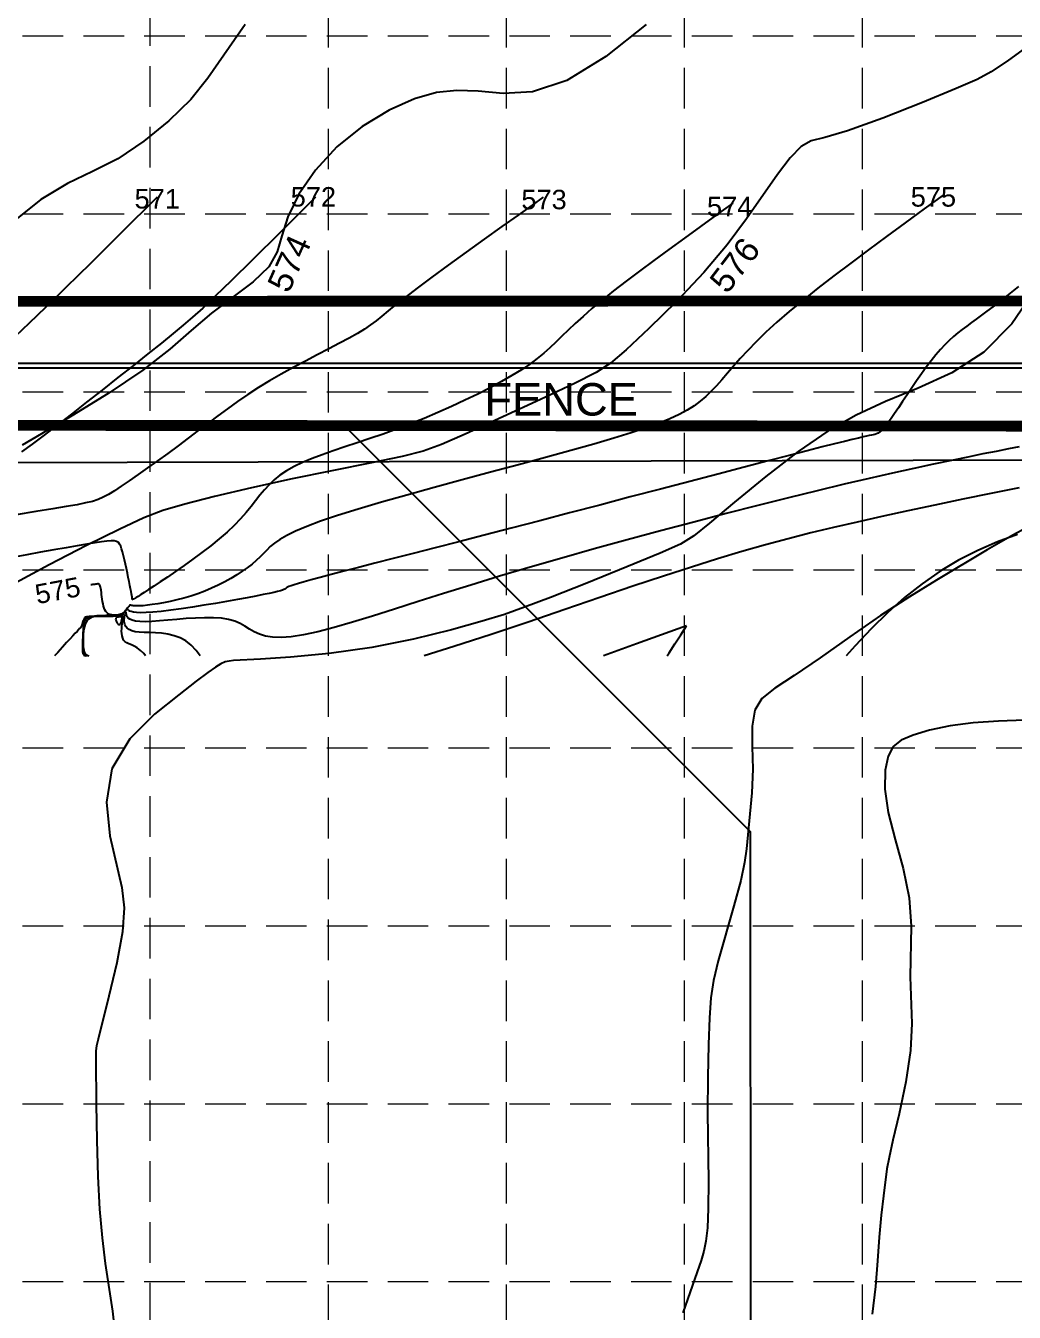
# Model space of a CAD drawing. Header units: inches. Extents: x 638 to 17512, y -393 to 10164.
# Drawn here: x 3889 to 5351, y 6157 to 8060 of the extents above; entities that cross this region are included whole.
import ezdxf
from ezdxf.enums import TextEntityAlignment as Align

# ---------------------------------------------------------------- set-up
doc = ezdxf.new("R2010")
doc.units = ezdxf.units.IN
doc.header["$LTSCALE"] = 600
doc.header["$MEASUREMENT"] = 0
for name, pattern in [('ADJOINERS', [2.85, 2.5, -0.05, 0.1, -0.05, 0.1, -0.05]), ('DASHED', [0.75, 0.5, -0.25]), ('ESMT', [0.13, 0.1, -0.03]), ('HIDDEN', [0.375, 0.25, -0.125])]:
    doc.linetypes.add(name, pattern=pattern)
for name, color, linetype in [('Contour Lines Existing', 8, 'Continuous'), ('EC', 8, 'Continuous'), ('GRID', 254, 'HIDDEN'), ('LIMITS', 1, 'DASHED'), ('NEW - SEWER SERVICE', 5, 'Continuous'), ('NEW - TEXT 3', 1, 'Continuous'), ('s EASEMENTS', 8, 'ESMT'), ('s MAINT_TOPO', 7, 'Continuous'), ('s SURVEY - ADJOINERS', 7, 'ADJOINERS')]:
    doc.layers.add(name, color=color, linetype=linetype)
doc.styles.get("Standard").update_dxf_attribs({"font": 'ARIAL.TTF'})

msp = doc.modelspace()

# ---------------------------------------------------------------- linework, layer by layer
at = {"layer": 'Contour Lines Existing'}
for p, q in [((4083.3, 7806), (4029.2, 7752.4)), ((4317.9, 7806), (4265.3, 7753.8)), ((4654.7, 7806), (4638.4, 7794.4)), ((5246.5, 7809.1), (5218.2, 7788.6)), ((4638.4, 7794.4), (4617.5, 7779.7)), ((4935.3, 7797.4), (4911.1, 7780)), ((5218.2, 7788.6), (5190.2, 7768.1)), ((4617.5, 7779.7), (4593.4, 7762.6)), ((4911.1, 7780), (4887.1, 7762.7)), ((5190.2, 7768.1), (5162.6, 7747.9)), ((4029.2, 7752.4), (3984.7, 7708.2)), ((4265.3, 7753.8), (4224.4, 7713.3)), ((4593.4, 7762.6), (4567.3, 7744)), ((4887.1, 7762.7), (4863.5, 7745.6)), ((5162.6, 7747.9), (5135.6, 7728.1)), ((4567.3, 7744), (4540.5, 7724.8)), ((4840.5, 7728.9), (4818.4, 7712.6)), ((4863.5, 7745.6), (4840.5, 7728.9)), ((5135.6, 7728.1), (5109.6, 7708.6)), ((3984.7, 7708.2), (3948.2, 7672.3)), ((4224.4, 7713.3), (4193.1, 7682.5)), ((4540.5, 7724.8), (4514.2, 7705.7)), ((4818.4, 7712.6), (4797.2, 7696.8)), ((5109.6, 7708.6), (5084.6, 7689.6)), ((4514.2, 7705.7), (4489.7, 7687.8)), ((4797.2, 7696.8), (4777.2, 7681.7)), ((5084.6, 7689.6), (5061, 7671.3)), ((3948.2, 7672.3), (3918.5, 7643.1)), ((4193.1, 7682.5), (4169.3, 7659.5)), ((4468.2, 7671.7), (4450.7, 7658.2)), ((4489.7, 7687.8), (4468.2, 7671.7)), ((4777.2, 7681.7), (4758.7, 7667.3)), ((5061, 7671.3), (5038.9, 7653.7)), ((5357.9, 7673.9), (5347.7, 7666)), ((4169.3, 7659.5), (4150.9, 7642.1)), ((4450.7, 7658.2), (4436.7, 7647.1)), ((4741.8, 7653.8), (4726.7, 7641.2)), ((4758.7, 7667.3), (4741.8, 7653.8)), ((5038.9, 7653.7), (5018.6, 7636.9)), ((5328.6, 7651), (5319.6, 7644)), ((5338, 7658.3), (5328.6, 7651)), ((5347.7, 7666), (5338, 7658.3)), ((3918.5, 7643.1), (3894, 7619.5)), ((4150.9, 7642.1), (4135.8, 7628.5)), ((4425.4, 7637.8), (4415.9, 7630)), ((4436.7, 7647.1), (4425.4, 7637.8)), ((4726.7, 7641.2), (4713.5, 7629.7)), ((5018.6, 7636.9), (5000.2, 7621)), ((5311, 7637.5), (5302.9, 7631.4)), ((5319.6, 7644), (5311, 7637.5)), ((3894, 7619.5), (3873.4, 7599.9)), ((4121.9, 7616.6), (4107.1, 7604.3)), ((4135.8, 7628.5), (4121.9, 7616.6)), ((4399.1, 7617), (4390.2, 7610.9)), ((4407.4, 7623.2), (4399.1, 7617)), ((4415.9, 7630), (4407.4, 7623.2)), ((4701.9, 7619.2), (4691.6, 7609.4)), ((4713.5, 7629.7), (4701.9, 7619.2)), ((5000.2, 7621), (4984, 7606.2)), ((5281.1, 7615.4), (5274.5, 7610.3)), ((5288, 7620.5), (5281.1, 7615.4)), ((5295.3, 7625.8), (5288, 7620.5)), ((5302.9, 7631.4), (5295.3, 7625.8)), ((4107.1, 7604.3), (4089.7, 7590.2)), ((4367.4, 7597.6), (4353, 7589.9)), ((4379.8, 7604.6), (4367.4, 7597.6)), ((4390.2, 7610.9), (4379.8, 7604.6)), ((4682.2, 7600.3), (4673.2, 7591.7)), ((4691.6, 7609.4), (4682.2, 7600.3)), ((4984, 7606.2), (4969.8, 7592.3)), ((5255.2, 7594.1), (5248.8, 7587.7)), ((5261.6, 7599.8), (5255.2, 7594.1)), ((5268, 7605.2), (5261.6, 7599.8)), ((5274.5, 7610.3), (5268, 7605.2)), ((4089.7, 7590.2), (4069.9, 7574.3)), ((4337.2, 7581.6), (4320.3, 7572.9)), ((4353, 7589.9), (4337.2, 7581.6)), ((4655.3, 7575.3), (4645.5, 7567.3)), ((4664.4, 7583.4), (4655.3, 7575.3)), ((4673.2, 7591.7), (4664.4, 7583.4)), ((4957.2, 7579.4), (4946.1, 7567.3)), ((4969.8, 7592.3), (4957.2, 7579.4)), ((5242.2, 7580.8), (5235.5, 7572.9)), ((5248.8, 7587.7), (5242.2, 7580.8)), ((4048.3, 7557.1), (4025.5, 7539.1)), ((4069.9, 7574.3), (4048.3, 7557.1)), ((4302.7, 7563.7), (4284.9, 7554.2)), ((4320.3, 7572.9), (4302.7, 7563.7)), ((4634.6, 7559.2), (4622.4, 7550.9)), ((4645.5, 7567.3), (4634.6, 7559.2)), ((4936.1, 7556.2), (4927.1, 7545.8)), ((4946.1, 7567.3), (4936.1, 7556.2)), ((5228.5, 7564.2), (5221.3, 7554.7)), ((5235.5, 7572.9), (5228.5, 7564.2)), ((4025.5, 7539.1), (4002.2, 7520.7)), ((4267.1, 7544.4), (4249.8, 7534.4)), ((4284.9, 7554.2), (4267.1, 7544.4)), ((4608.4, 7542.2), (4592.8, 7533.2)), ((4622.4, 7550.9), (4608.4, 7542.2)), ((4927.1, 7545.8), (4918.7, 7536.1)), ((5214.1, 7544.7), (5206.8, 7534.3)), ((5221.3, 7554.7), (5214.1, 7544.7)), ((4002.2, 7520.7), (3979, 7502.6)), ((4233.4, 7524.3), (4217.6, 7514)), ((4249.8, 7534.4), (4233.4, 7524.3)), ((4575.9, 7524.1), (4557.8, 7514.8)), ((4592.8, 7533.2), (4575.9, 7524.1)), ((4903, 7518.9), (4895.1, 7511.2)), ((4910.8, 7527.2), (4903, 7518.9)), ((4918.7, 7536.1), (4910.8, 7527.2)), ((5199.7, 7523.9), (5192.8, 7513.7)), ((5206.8, 7534.3), (5199.7, 7523.9)), ((3979, 7502.6), (3956.6, 7485.1)), ((4202.5, 7503.7), (4187.7, 7493.1)), ((4217.6, 7514), (4202.5, 7503.7)), ((4538.8, 7505.6), (4519.1, 7496.5)), ((4557.8, 7514.8), (4538.8, 7505.6)), ((4886.9, 7504.1), (4877.9, 7497.4)), ((4895.1, 7511.2), (4886.9, 7504.1)), ((5186.2, 7503.9), (5180, 7494.6)), ((5192.8, 7513.7), (5186.2, 7503.9)), ((3956.6, 7485.1), (3935.5, 7468.8)), ((4173.2, 7482.5), (4158.8, 7471.7)), ((4187.7, 7493.1), (4173.2, 7482.5)), ((4498.8, 7487.5), (4478.4, 7478.9)), ((4519.1, 7496.5), (4498.8, 7487.5)), ((4855.9, 7484.6), (4842.1, 7478.2)), ((4867.7, 7490.9), (4855.9, 7484.6)), ((4877.9, 7497.4), (4867.7, 7490.9)), ((5174.4, 7486.2), (5169.3, 7478.9)), ((5180, 7494.6), (5174.4, 7486.2)), ((3935.5, 7468.8), (3916.2, 7454)), ((4144.3, 7460.7), (4129.5, 7449.6)), ((4158.8, 7471.7), (4144.3, 7460.7)), ((4437.5, 7462.9), (4417.6, 7455.7)), ((4457.9, 7470.6), (4437.5, 7462.9)), ((4478.4, 7478.9), (4457.9, 7470.6)), ((4807.1, 7464.8), (4784.9, 7457.5)), ((4826, 7471.7), (4807.1, 7464.8)), ((4842.1, 7478.2), (4826, 7471.7)), ((5155, 7461), (5152.4, 7458.8)), ((5157.9, 7464), (5155, 7461)), ((5161.2, 7467.9), (5157.9, 7464)), ((5164.9, 7472.8), (5161.2, 7467.9)), ((5169.3, 7478.9), (5164.9, 7472.8)), ((3916.2, 7454), (3898.7, 7440.9)), ((4129.5, 7449.6), (4114.4, 7438.3)), ((4379.3, 7442.6), (4361.2, 7436.6)), ((4398.1, 7448.9), (4379.3, 7442.6)), ((4417.6, 7455.7), (4398.1, 7448.9)), ((4759.2, 7449.6), (4729.4, 7440.9)), ((4784.9, 7457.5), (4759.2, 7449.6)), ((5100.1, 7444.8), (5085.4, 7441.2)), ((5111.8, 7447.7), (5100.1, 7444.8)), ((5120.8, 7449.8), (5111.8, 7447.7)), ((5127.7, 7451.4), (5120.8, 7449.8)), ((5132.9, 7452.5), (5127.7, 7451.4)), ((5136.9, 7453.3), (5132.9, 7452.5)), ((5140, 7453.9), (5136.9, 7453.3)), ((5142.8, 7454.5), (5140, 7453.9)), ((5145.3, 7455.1), (5142.8, 7454.5)), ((5147.6, 7455.9), (5145.3, 7455.1)), ((5150, 7457.1), (5147.6, 7455.9)), ((5152.4, 7458.8), (5150, 7457.1)), ((3898.7, 7440.9), (3882.7, 7429.3)), ((4099.1, 7427.1), (4084, 7416.1)), ((4114.4, 7438.3), (4099.1, 7427.1)), ((4327.8, 7425), (4312.6, 7419.3)), ((4344, 7430.7), (4327.8, 7425)), ((4361.2, 7436.6), (4344, 7430.7)), ((4695.4, 7431.4), (4658, 7421.1)), ((4729.4, 7440.9), (4695.4, 7431.4)), ((5018.4, 7424), (4987.2, 7415.9)), ((5045, 7430.9), (5018.4, 7424)), ((5067.2, 7436.6), (5045, 7430.9)), ((5085.4, 7441.2), (5067.2, 7436.6)), ((5305, 7426.2), (5282.9, 7421.7)), ((5324.9, 7430.1), (5305, 7426.2)), ((5342.7, 7433.6), (5324.9, 7430.1)), ((5358.5, 7436.7), (5342.7, 7433.6)), ((4069.3, 7405.5), (4055.3, 7395.6)), ((4084, 7416.1), (4069.3, 7405.5)), ((4286, 7407.6), (4274.8, 7401.4)), ((4298.7, 7413.5), (4286, 7407.6)), ((4312.6, 7419.3), (4298.7, 7413.5)), ((4618.1, 7410.3), (4576.7, 7399.2)), ((4658, 7421.1), (4618.1, 7410.3)), ((4951.8, 7406.7), (4913, 7396.5)), ((4987.2, 7415.9), (4951.8, 7406.7)), ((5202.8, 7404.8), (5171.1, 7397.7)), ((5231.9, 7411.1), (5202.8, 7404.8)), ((5258.6, 7416.7), (5231.9, 7411.1)), ((5282.9, 7421.7), (5258.6, 7416.7)), ((4042.2, 7386.5), (4030.4, 7378.5)), ((4055.3, 7395.6), (4042.2, 7386.5)), ((4256.5, 7388), (4249, 7380.7)), ((4265, 7394.9), (4256.5, 7388)), ((4274.8, 7401.4), (4265, 7394.9)), ((4534.7, 7387.9), (4493.1, 7376.6)), ((4576.7, 7399.2), (4534.7, 7387.9)), ((4871.5, 7385.7), (4828, 7374.3)), ((4913, 7396.5), (4871.5, 7385.7)), ((5136.8, 7389.9), (5099.8, 7381.3)), ((5171.1, 7397.7), (5136.8, 7389.9)), ((4011.5, 7366.4), (4003.8, 7362.2)), ((4020.2, 7371.8), (4011.5, 7366.4)), ((4030.4, 7378.5), (4020.2, 7371.8)), ((4242.1, 7373.1), (4235.5, 7365.2)), ((4249, 7380.7), (4242.1, 7373.1)), ((4453, 7365.5), (4415.2, 7354.8)), ((4493.1, 7376.6), (4453, 7365.5)), ((4828, 7374.3), (4783.4, 7362.6)), ((5059.9, 7371.7), (5017.3, 7361.3)), ((5099.8, 7381.3), (5059.9, 7371.7)), ((5317, 7367.8), (5275.2, 7359.2)), ((5358.8, 7376.3), (5317, 7367.8)), ((3949.1, 7348.5), (3929, 7345.2)), ((3965.1, 7351.2), (3949.1, 7348.5)), ((3977.6, 7353.7), (3965.1, 7351.2)), ((3987.7, 7356.1), (3977.6, 7353.7)), ((3996.1, 7358.9), (3987.7, 7356.1)), ((4003.8, 7362.2), (3996.1, 7358.9)), ((4222.3, 7348.3), (4215, 7339.4)), ((4229, 7356.9), (4222.3, 7348.3)), ((4235.5, 7365.2), (4229, 7356.9)), ((4415.2, 7354.8), (4380.7, 7344.6)), ((4738.2, 7350.7), (4693.3, 7339)), ((4783.4, 7362.6), (4738.2, 7350.7)), ((4972.3, 7350), (4925.4, 7338)), ((5017.3, 7361.3), (4972.3, 7350)), ((5233.9, 7350.6), (5193.8, 7342.1)), ((5275.2, 7359.2), (5233.9, 7350.6)), ((3904.1, 7341), (3874.9, 7336)), ((3929, 7345.2), (3904.1, 7341)), ((4206.9, 7330.1), (4197.6, 7320.5)), ((4215, 7339.4), (4206.9, 7330.1)), ((4350.4, 7335.3), (4325.2, 7326.7)), ((4380.7, 7344.6), (4350.4, 7335.3)), ((4649.4, 7327.5), (4607.1, 7316.5)), ((4693.3, 7339), (4649.4, 7327.5)), ((4925.4, 7338), (4877.2, 7325.5)), ((5155.3, 7333.7), (5118.9, 7325.5)), ((5193.8, 7342.1), (5155.3, 7333.7)), ((4187, 7310.6), (4175.2, 7300.5)), ((4197.6, 7320.5), (4187, 7310.6)), ((4288.2, 7312.1), (4275.1, 7305.7)), ((4304.7, 7319.1), (4288.2, 7312.1)), ((4325.2, 7326.7), (4304.7, 7319.1)), ((4607.1, 7316.5), (4567.2, 7306.1)), ((4828.3, 7312.5), (4779, 7299.2)), ((4877.2, 7325.5), (4828.3, 7312.5)), ((5050.4, 7309.3), (5017, 7300.7)), ((5084.1, 7317.5), (5050.4, 7309.3)), ((5118.9, 7325.5), (5084.1, 7317.5)), ((3965.3, 7290.4), (3948.9, 7287.6)), ((3979.6, 7292.8), (3965.3, 7290.4)), ((3991.6, 7294.8), (3979.6, 7292.8)), ((4001.3, 7296.3), (3991.6, 7294.8)), ((4009.2, 7297.3), (4001.3, 7296.3)), ((4015.3, 7297.8), (4009.2, 7297.3)), ((4020, 7297.6), (4015.3, 7297.8)), ((4023.5, 7296.8), (4020, 7297.6)), ((4026.1, 7295.3), (4023.5, 7296.8)), ((4028, 7293), (4026.1, 7295.3)), ((4029.5, 7289.9), (4028, 7293)), ((4030.9, 7286), (4029.5, 7289.9)), ((4162.7, 7290.3), (4149.6, 7280.3)), ((4175.2, 7300.5), (4162.7, 7290.3)), ((4257, 7294.3), (4250.7, 7289.1)), ((4264.9, 7299.8), (4257, 7294.3)), ((4275.1, 7305.7), (4264.9, 7299.8)), ((4529.7, 7296.4), (4494.8, 7287.4)), ((4567.2, 7306.1), (4529.7, 7296.4)), ((4779, 7299.2), (4730.1, 7285.7)), ((4983.3, 7291.6), (4948.6, 7281.7)), ((5017, 7300.7), (4983.3, 7291.6)), ((5326.7, 7296.1), (5297.5, 7283.5)), ((5356.4, 7307.1), (5326.7, 7296.1)), ((3890.5, 7277.1), (3869.2, 7273)), ((3911.1, 7280.9), (3890.5, 7277.1)), ((3930.7, 7284.5), (3911.1, 7280.9)), ((3948.9, 7287.6), (3930.7, 7284.5)), ((4032.2, 7281.2), (4030.9, 7286)), ((4033.6, 7275.7), (4032.2, 7281.2)), ((4035.1, 7269.6), (4033.6, 7275.7)), ((4136.4, 7270.5), (4123.3, 7261.2)), ((4149.6, 7280.3), (4136.4, 7270.5)), ((4235.7, 7273.9), (4230.1, 7268.7)), ((4240.7, 7279), (4235.7, 7273.9)), ((4245.5, 7284), (4240.7, 7279)), ((4250.7, 7289.1), (4245.5, 7284)), ((4432.7, 7271.5), (4405.6, 7264.5)), ((4462.4, 7279.1), (4432.7, 7271.5)), ((4494.8, 7287.4), (4462.4, 7279.1)), ((4681.9, 7272.1), (4635.1, 7258.6)), ((4730.1, 7285.7), (4681.9, 7272.1)), ((4912.3, 7270.9), (4873.8, 7258.9)), ((4948.6, 7281.7), (4912.3, 7270.9)), ((5297.5, 7283.5), (5269.1, 7269.1)), ((4036.6, 7263.2), (4035.1, 7269.6)), ((4038, 7256.6), (4036.6, 7263.2)), ((4039.4, 7250), (4038, 7256.6)), ((4110.6, 7252.3), (4098.7, 7244.2)), ((4123.3, 7261.2), (4110.6, 7252.3)), ((4209.2, 7252.6), (4201.1, 7247.2)), ((4216.8, 7258), (4209.2, 7252.6)), ((4223.8, 7263.4), (4216.8, 7258)), ((4230.1, 7268.7), (4223.8, 7263.4)), ((4359.5, 7252.6), (4340.7, 7247.7)), ((4381.2, 7258.2), (4359.5, 7252.6)), ((4405.6, 7264.5), (4381.2, 7258.2)), ((4635.1, 7258.6), (4590.1, 7245.3)), ((4873.8, 7258.9), (4832.4, 7245.5)), ((5241.6, 7252.8), (5215, 7234.3)), ((5269.1, 7269.1), (5241.6, 7252.8)), ((3985.9, 7232.6), (3985.5, 7232.5)), ((3986.3, 7232.6), (3985.9, 7232.6)), ((3986.6, 7232.7), (3986.3, 7232.6)), ((3987, 7232.8), (3986.6, 7232.7)), ((3987.4, 7232.8), (3987, 7232.8)), ((3987.8, 7232.9), (3987.4, 7232.8)), ((3988.2, 7232.9), (3987.8, 7232.9)), ((3988.7, 7233), (3988.2, 7232.9)), ((3989.1, 7233), (3988.7, 7233)), ((3989.6, 7233.1), (3989.1, 7233)), ((3990.1, 7233.2), (3989.6, 7233.1)), ((3990.6, 7233.2), (3990.1, 7233.2)), ((3991.1, 7233.3), (3990.6, 7233.2)), ((3991.6, 7233.3), (3991.1, 7233.3)), ((3992.2, 7233.4), (3991.6, 7233.3)), ((3992.7, 7233.5), (3992.2, 7233.4)), ((3993.3, 7233.6), (3992.7, 7233.5)), ((3993.9, 7233.7), (3993.3, 7233.6)), ((3994.5, 7233.8), (3993.9, 7233.7)), ((3995, 7233.9), (3994.5, 7233.8)), ((3995.6, 7234), (3995, 7233.9)), ((3996.2, 7234), (3995.6, 7234)), ((3996.8, 7234), (3996.2, 7234)), ((3997.3, 7233.8), (3996.8, 7234)), ((3997.8, 7233.5), (3997.3, 7233.8)), ((3998.4, 7232.9), (3997.8, 7233.5)), ((3998.9, 7232), (3998.4, 7232.9)), ((4040.7, 7243.5), (4039.4, 7250)), ((4042, 7237.4), (4040.7, 7243.5)), ((4043.1, 7231.8), (4042, 7237.4)), ((4087.9, 7237), (4078.4, 7230.7)), ((4098.7, 7244.2), (4087.9, 7237)), ((4173.9, 7232.1), (4164.1, 7227.5)), ((4183.4, 7236.9), (4173.9, 7232.1)), ((4192.5, 7242), (4183.4, 7236.9)), ((4201.1, 7247.2), (4192.5, 7242)), ((4286.3, 7232.8), (4281.7, 7231.3)), ((4292.6, 7234.7), (4286.3, 7232.8)), ((4300.9, 7237), (4292.6, 7234.7)), ((4311.5, 7240), (4300.9, 7237)), ((4324.7, 7243.5), (4311.5, 7240)), ((4340.7, 7247.7), (4324.7, 7243.5)), ((4547.5, 7232.2), (4507.2, 7219.7)), ((4590.1, 7245.3), (4547.5, 7232.2)), ((4832.4, 7245.5), (4787.4, 7230.5)), ((5215, 7234.3), (5189.2, 7213.8)), ((3999.3, 7230.7), (3998.9, 7232)), ((3999.8, 7229.1), (3999.3, 7230.7)), ((4000.2, 7227), (3999.8, 7229.1)), ((4000.6, 7224.5), (4000.2, 7227)), ((4000.9, 7221.5), (4000.6, 7224.5)), ((4001.3, 7218.3), (4000.9, 7221.5)), ((4001.7, 7214.8), (4001.3, 7218.3)), ((4002.2, 7211.3), (4001.7, 7214.8)), ((4044, 7226.8), (4043.1, 7231.8)), ((4044.8, 7222.7), (4044, 7226.8)), ((4045.4, 7219.3), (4044.8, 7222.7)), ((4045.9, 7216.6), (4045.4, 7219.3)), ((4046.3, 7214.6), (4045.9, 7216.6)), ((4046.5, 7213), (4046.3, 7214.6)), ((4046.7, 7212), (4046.5, 7213)), ((4052.6, 7213.9), (4050.7, 7212.7)), ((4055.4, 7215.6), (4052.6, 7213.9)), ((4059.2, 7218.1), (4055.4, 7215.6)), ((4064.2, 7221.3), (4059.2, 7218.1)), ((4070.5, 7225.5), (4064.2, 7221.3)), ((4078.4, 7230.7), (4070.5, 7225.5)), ((4122.8, 7213.1), (4112.5, 7210.4)), ((4133.2, 7216.1), (4122.8, 7213.1)), ((4143.6, 7219.5), (4133.2, 7216.1)), ((4154, 7223.3), (4143.6, 7219.5)), ((4164.1, 7227.5), (4154, 7223.3)), ((4216.7, 7213.6), (4202.2, 7210.9)), ((4229.6, 7216), (4216.7, 7213.6)), ((4240.3, 7218.1), (4229.6, 7216)), ((4249.1, 7219.9), (4240.3, 7218.1)), ((4256.2, 7221.5), (4249.1, 7219.9)), ((4261.6, 7222.8), (4256.2, 7221.5)), ((4265.8, 7223.9), (4261.6, 7222.8)), ((4268.8, 7224.8), (4265.8, 7223.9)), ((4270.9, 7225.6), (4268.8, 7224.8)), ((4272.3, 7226.3), (4270.9, 7225.6)), ((4273.2, 7226.9), (4272.3, 7226.3)), ((4273.8, 7227.4), (4273.2, 7226.9)), ((4274.3, 7227.9), (4273.8, 7227.4)), ((4275.1, 7228.5), (4274.3, 7227.9)), ((4276.4, 7229.2), (4275.1, 7228.5)), ((4278.5, 7230.1), (4276.4, 7229.2)), ((4281.7, 7231.3), (4278.5, 7230.1)), ((4507.2, 7219.7), (4469.6, 7207.8)), ((4738.5, 7213.9), (4686.5, 7196.1)), ((4787.4, 7230.5), (4738.5, 7213.9)), ((5189.2, 7213.8), (5164.2, 7191.5)), ((4002.8, 7207.8), (4002.2, 7211.3)), ((4003.4, 7204.3), (4002.8, 7207.8)), ((4004.2, 7201), (4003.4, 7204.3)), ((4005.1, 7198), (4004.2, 7201)), ((4006.2, 7195.4), (4005.1, 7198)), ((4007.5, 7193.3), (4006.2, 7195.4)), ((4036.6, 7194.5), (4035.5, 7193.2)), ((4037.1, 7194.5), (4036.1, 7193.6)), ((4037.6, 7195.8), (4036.6, 7194.5)), ((4037.9, 7195.4), (4037.1, 7194.5)), ((4038.7, 7197.2), (4037.6, 7195.8)), ((4038.7, 7196.1), (4037.9, 7195.4)), ((4039.7, 7198.5), (4038.7, 7197.2)), ((4039.4, 7196.6), (4038.7, 7196.1)), ((4039.9, 7196.8), (4039.4, 7196.6)), ((4040.6, 7199.7), (4039.7, 7198.5)), ((4040.3, 7196.8), (4039.9, 7196.8)), ((4040.6, 7196.3), (4040.3, 7196.8)), ((4041.5, 7200.7), (4040.6, 7199.7)), ((4040.9, 7195.7), (4040.6, 7196.3)), ((4041.7, 7194.8), (4040.9, 7195.7)), ((4042.2, 7201.6), (4041.5, 7200.7)), ((4043, 7193.9), (4041.7, 7194.8)), ((4042.8, 7202.2), (4042.2, 7201.6)), ((4043.3, 7202.5), (4042.8, 7202.2)), ((4043.8, 7202.6), (4043.3, 7202.5)), ((4044.4, 7202.5), (4043.8, 7202.6)), ((4045.2, 7202.2), (4044.4, 7202.5)), ((4046.4, 7202), (4045.2, 7202.2)), ((4048.1, 7201.7), (4046.4, 7202)), ((4046.8, 7211.2), (4046.7, 7212)), ((4046.9, 7210.8), (4046.8, 7211.2)), ((4047, 7210.6), (4046.9, 7210.8)), ((4047, 7210.5), (4047, 7210.6)), ((4047.1, 7210.5), (4047, 7210.5)), ((4047.2, 7210.5), (4047.1, 7210.5)), ((4047.1, 7210.5), (4047.1, 7210.5)), ((4047.3, 7210.6), (4047.2, 7210.5)), ((4047.4, 7210.7), (4047.3, 7210.6)), ((4047.5, 7210.9), (4047.4, 7210.8)), ((4047.4, 7210.8), (4047.4, 7210.7)), ((4047.6, 7211), (4047.5, 7210.9)), ((4047.7, 7211.1), (4047.6, 7211)), ((4047.8, 7211.3), (4047.7, 7211.2)), ((4047.7, 7211.2), (4047.7, 7211.1)), ((4047.9, 7211.3), (4047.8, 7211.3)), ((4047.8, 7211.3), (4047.8, 7211.3)), ((4048, 7211.4), (4047.9, 7211.4)), ((4047.9, 7211.4), (4047.9, 7211.4)), ((4047.9, 7211.4), (4047.9, 7211.3)), ((4048.1, 7211.4), (4048, 7211.4)), ((4048, 7211.4), (4048, 7211.4)), ((4048.2, 7211.4), (4048.1, 7211.4)), ((4050.5, 7201.5), (4048.1, 7201.7)), ((4048.3, 7211.4), (4048.2, 7211.4)), ((4048.4, 7211.4), (4048.3, 7211.4)), ((4048.8, 7211.6), (4048.4, 7211.4)), ((4049.5, 7212), (4048.8, 7211.6)), ((4050.7, 7212.7), (4049.5, 7212)), ((4053.6, 7201.4), (4050.5, 7201.5)), ((4057.7, 7201.5), (4053.6, 7201.4)), ((4062.8, 7201.8), (4057.7, 7201.5)), ((4069, 7202.4), (4062.8, 7201.8)), ((4076.2, 7203.4), (4069, 7202.4)), ((4084.3, 7204.6), (4076.2, 7203.4)), ((4093.1, 7206.2), (4084.3, 7204.6)), ((4103.6, 7195.1), (4089.5, 7193.4)), ((4102.6, 7208.2), (4093.1, 7206.2)), ((4112.5, 7210.4), (4102.6, 7208.2)), ((4119.1, 7197.3), (4103.6, 7195.1)), ((4135.6, 7199.7), (4119.1, 7197.3)), ((4152.6, 7202.4), (4135.6, 7199.7)), ((4169.6, 7205.2), (4152.6, 7202.4)), ((4186.3, 7208.1), (4169.6, 7205.2)), ((4202.2, 7210.9), (4186.3, 7208.1)), ((4434.4, 7196.6), (4402, 7186.5)), ((4469.6, 7207.8), (4434.4, 7196.6)), ((4686.5, 7196.1), (4632.4, 7177.6)), ((3972.8, 7175.8), (3972.4, 7174.5)), ((3973.2, 7177.1), (3972.8, 7175.8)), ((3973.7, 7178.4), (3973.2, 7177.1)), ((3974.4, 7179.7), (3973.7, 7178.4)), ((3974.2, 7176.8), (3974.1, 7174.9)), ((3974.4, 7178.4), (3974.2, 7176.8)), ((3975.3, 7180.9), (3974.4, 7179.7)), ((3974.6, 7179.8), (3974.4, 7178.4)), ((3974.8, 7181), (3974.6, 7179.8)), ((3975.2, 7182.1), (3974.8, 7181)), ((3975.4, 7176.1), (3974.8, 7173.7)), ((3975.6, 7183), (3975.2, 7182.1)), ((3976.5, 7182.1), (3975.3, 7180.9)), ((3976.1, 7178.3), (3975.4, 7176.1)), ((3976.1, 7183.7), (3975.6, 7183)), ((3976.7, 7184.3), (3976.1, 7183.7)), ((3977, 7180.2), (3976.1, 7178.3)), ((3978.1, 7183.1), (3976.5, 7182.1)), ((3977.5, 7184.7), (3976.7, 7184.3)), ((3978.1, 7181.8), (3977, 7180.2)), ((3978.4, 7177.5), (3977, 7174.6)), ((3978.5, 7185), (3977.5, 7184.7)), ((3979.9, 7184.1), (3978.1, 7183.1)), ((3979.4, 7183.1), (3978.1, 7181.8)), ((3980.1, 7179.9), (3978.4, 7177.5)), ((3979.6, 7185.3), (3978.5, 7185)), ((3980.9, 7184.1), (3979.4, 7183.1)), ((3981.1, 7185.5), (3979.6, 7185.3)), ((3982.2, 7184.8), (3979.9, 7184.1)), ((3982.1, 7181.9), (3980.1, 7179.9)), ((3982.6, 7184.8), (3980.9, 7184.1)), ((3982.7, 7185.6), (3981.1, 7185.5)), ((3984.3, 7183.4), (3982.1, 7181.9)), ((3984.8, 7185.5), (3982.2, 7184.8)), ((3984.5, 7185.3), (3982.6, 7184.8)), ((3984.7, 7185.6), (3982.7, 7185.6)), ((3986.7, 7184.6), (3984.3, 7183.4)), ((3986.5, 7185.7), (3984.5, 7185.3)), ((3987.1, 7185.6), (3984.7, 7185.6)), ((3987.7, 7186), (3984.8, 7185.5)), ((3988.8, 7185.9), (3986.5, 7185.7)), ((3989.3, 7185.4), (3986.7, 7184.6)), ((3989.8, 7185.6), (3987.1, 7185.6)), ((3990.8, 7186.3), (3987.7, 7186)), ((3991.2, 7186.1), (3988.8, 7185.9)), ((3992, 7186), (3989.3, 7185.4)), ((3992.9, 7185.6), (3989.8, 7185.6)), ((3994.1, 7186.6), (3990.8, 7186.3)), ((3993.9, 7186.1), (3991.2, 7186.1)), ((3994.8, 7186.3), (3992, 7186)), ((3996.3, 7185.7), (3992.9, 7185.6)), ((3996.7, 7186.1), (3993.9, 7186.1)), ((3997.4, 7186.8), (3994.1, 7186.6)), ((3997.7, 7186.5), (3994.8, 7186.3)), ((3999.9, 7185.7), (3996.3, 7185.7)), ((3999.7, 7186.1), (3996.7, 7186.1)), ((4000.8, 7186.9), (3997.4, 7186.8)), ((4000.6, 7186.6), (3997.7, 7186.5)), ((4002.8, 7186.1), (3999.7, 7186.1)), ((4003.6, 7185.7), (3999.9, 7185.7)), ((4003.6, 7186.6), (4000.6, 7186.6)), ((4004.2, 7187), (4000.8, 7186.9)), ((4006, 7186.2), (4002.8, 7186.1)), ((4006.5, 7186.6), (4003.6, 7186.6)), ((4007.4, 7185.7), (4003.6, 7185.7)), ((4007.4, 7187.1), (4004.2, 7187)), ((4009.3, 7186.2), (4006, 7186.2)), ((4009.4, 7186.6), (4006.5, 7186.6)), ((4010.5, 7187.1), (4007.4, 7187.1)), ((4011.2, 7185.8), (4007.4, 7185.7)), ((4009, 7191.6), (4007.5, 7193.3)), ((4010.5, 7190.2), (4009, 7191.6)), ((4012.5, 7186.3), (4009.3, 7186.2)), ((4012.2, 7186.7), (4009.4, 7186.6)), ((4012.2, 7189.2), (4010.5, 7190.2)), ((4013.3, 7187.1), (4010.5, 7187.1)), ((4014.9, 7185.9), (4011.2, 7185.8)), ((4014, 7188.5), (4012.2, 7189.2)), ((4015, 7186.8), (4012.2, 7186.7)), ((4015.7, 7186.4), (4012.5, 7186.3)), ((4016, 7187.1), (4013.3, 7187.1)), ((4015.7, 7188.1), (4014, 7188.5)), ((4018.4, 7186), (4014.9, 7185.9)), ((4017.6, 7186.9), (4015, 7186.8)), ((4017.5, 7187.8), (4015.7, 7188.1)), ((4018.7, 7186.6), (4015.7, 7186.4)), ((4018.4, 7187.2), (4016, 7187.1)), ((4019.2, 7187.6), (4017.5, 7187.8)), ((4020.2, 7187.1), (4017.6, 7186.9)), ((4020.6, 7187.3), (4018.4, 7187.2)), ((4021.5, 7186.2), (4018.4, 7186)), ((4021.6, 7186.8), (4018.7, 7186.6)), ((4020.9, 7187.6), (4019.2, 7187.6)), ((4022.6, 7187.3), (4020.2, 7187.1)), ((4022.7, 7187.5), (4020.6, 7187.3)), ((4022.4, 7187.6), (4020.9, 7187.6)), ((4024.3, 7186.3), (4021.5, 7186.2)), ((4024.2, 7187.1), (4021.6, 7186.8)), ((4022.1, 7182.3), (4022, 7181.4)), ((4022, 7181.4), (4022.2, 7180.3)), ((4022.3, 7183.1), (4022.1, 7182.3)), ((4022.1, 7182.3), (4022.1, 7182.3)), ((4022.2, 7180.3), (4022.6, 7179.2)), ((4022.8, 7183.7), (4022.3, 7183.1)), ((4023.8, 7187.6), (4022.4, 7187.6)), ((4024.8, 7187.7), (4022.6, 7187.3)), ((4022.6, 7179.2), (4023.1, 7178)), ((4024.6, 7187.7), (4022.7, 7187.5)), ((4023.5, 7184.2), (4022.8, 7183.7)), ((4023.1, 7178), (4023.7, 7176.9)), ((4024.3, 7184.6), (4023.5, 7184.2)), ((4023.7, 7176.9), (4024.4, 7175.9)), ((4025.1, 7187.6), (4023.8, 7187.6)), ((4026.6, 7187.5), (4024.2, 7187.1)), ((4026.7, 7186.6), (4024.3, 7186.3)), ((4025.1, 7184.8), (4024.3, 7184.6)), ((4024.4, 7175.9), (4025.2, 7175)), ((4026.4, 7188), (4024.6, 7187.7)), ((4026.9, 7188.1), (4024.8, 7187.7)), ((4026.3, 7187.7), (4025.1, 7187.6)), ((4026.1, 7185), (4025.1, 7184.8)), ((4025.2, 7175), (4026, 7174.3)), ((4027, 7185.1), (4026.1, 7185)), ((4027.4, 7187.8), (4026.3, 7187.7)), ((4028.1, 7188.5), (4026.4, 7188)), ((4028.6, 7187.9), (4026.6, 7187.5)), ((4028.6, 7186.8), (4026.7, 7186.6)), ((4028.8, 7188.6), (4026.9, 7188.1)), ((4028, 7185.2), (4027, 7185.1)), ((4028.4, 7188), (4027.4, 7187.8)), ((4028.8, 7185.2), (4028, 7185.2)), ((4029.6, 7189), (4028.1, 7188.5)), ((4029.4, 7188.3), (4028.4, 7188)), ((4030.3, 7188.4), (4028.6, 7187.9)), ((4030.1, 7186.9), (4028.6, 7186.8)), ((4028.7, 7174.4), (4029.3, 7175.1)), ((4030.5, 7189.3), (4028.8, 7188.6)), ((4029.6, 7185.2), (4028.8, 7185.2)), ((4029.3, 7175.1), (4029.7, 7176)), ((4030.4, 7188.7), (4029.4, 7188.3)), ((4031.1, 7189.7), (4029.6, 7189)), ((4030.2, 7185.2), (4029.6, 7185.2)), ((4029.7, 7176), (4030.1, 7177)), ((4031.3, 7186.8), (4030.1, 7186.9)), ((4030.1, 7177), (4030.5, 7178.1)), ((4030.7, 7185.2), (4030.2, 7185.2)), ((4031.7, 7188.8), (4030.3, 7188.4)), ((4031.4, 7189.3), (4030.4, 7188.7)), ((4032, 7190), (4030.5, 7189.3)), ((4030.5, 7178.1), (4030.8, 7179.3)), ((4031.1, 7185.2), (4030.7, 7185.2)), ((4030.8, 7179.3), (4031.1, 7180.4)), ((4032.5, 7190.6), (4031.1, 7189.7)), ((4031.4, 7185.1), (4031.1, 7185.2)), ((4031.1, 7180.4), (4031.3, 7181.5)), ((4032.1, 7186.6), (4031.3, 7186.8)), ((4031.3, 7181.5), (4031.5, 7182.4)), ((4032.3, 7190), (4031.4, 7189.3)), ((4031.6, 7184.9), (4031.4, 7185.1)), ((4031.5, 7182.4), (4031.6, 7183.2)), ((4031.7, 7184.7), (4031.6, 7184.9)), ((4031.6, 7183.2), (4031.7, 7183.8)), ((4032.9, 7189.1), (4031.7, 7188.8)), ((4031.7, 7184.3), (4031.7, 7184.7)), ((4031.7, 7183.8), (4031.7, 7184.3)), ((4031.8, 7174.8), (4032.2, 7177.9)), ((4033.3, 7190.7), (4032, 7190)), ((4032.7, 7186.2), (4032.1, 7186.6)), ((4032.2, 7177.9), (4032.6, 7180.5)), ((4033.4, 7190.9), (4032.3, 7190)), ((4033.8, 7191.6), (4032.5, 7190.6)), ((4032.6, 7180.5), (4032.9, 7182.6)), ((4033, 7185.4), (4032.7, 7186.2)), ((4033.8, 7189.3), (4032.9, 7189.1)), ((4032.9, 7182.6), (4033, 7184.2)), ((4033, 7184.2), (4033, 7185.4)), ((4034.5, 7191.3), (4033.3, 7190.7)), ((4034.4, 7191.9), (4033.4, 7190.9)), ((4035, 7192.6), (4033.8, 7191.6)), ((4034.4, 7189.2), (4033.8, 7189.3)), ((4035.5, 7193.2), (4034.4, 7191.9)), ((4034.9, 7188.9), (4034.4, 7189.2)), ((4035.4, 7191.9), (4034.5, 7191.3)), ((4034.8, 7181.8), (4035, 7184)), ((4034.8, 7179.3), (4034.8, 7181.8)), ((4035.1, 7176.6), (4034.8, 7179.3)), ((4035.1, 7188.3), (4034.9, 7188.9)), ((4036.1, 7193.6), (4035, 7192.6)), ((4035, 7184), (4035.2, 7185.9)), ((4035.2, 7187.3), (4035.1, 7188.3)), ((4035.8, 7173.8), (4035.1, 7176.6)), ((4035.2, 7185.9), (4035.2, 7187.3)), ((4036.2, 7192.3), (4035.4, 7191.9)), ((4036.8, 7192.5), (4036.2, 7192.3)), ((4037.3, 7192.5), (4036.8, 7192.5)), ((4037.6, 7192.1), (4037.3, 7192.5)), ((4037.7, 7191.3), (4037.6, 7192.1)), ((4037.8, 7190.2), (4037.7, 7191.3)), ((4037.9, 7188.7), (4037.8, 7190.2)), ((4038.3, 7187), (4037.9, 7188.7)), ((4039.2, 7185.2), (4038.3, 7187)), ((4040.7, 7183.4), (4039.2, 7185.2)), ((4043.1, 7181.7), (4040.7, 7183.4)), ((4045.2, 7193), (4043, 7193.9)), ((4046.7, 7180.2), (4043.1, 7181.7)), ((4048.5, 7192.2), (4045.2, 7193)), ((4051.4, 7179.1), (4046.7, 7180.2)), ((4053, 7191.6), (4048.5, 7192.2)), ((4057.7, 7178.3), (4051.4, 7179.1)), ((4059.2, 7191.4), (4053, 7191.6)), ((4065.7, 7178), (4057.7, 7178.3)), ((4067.2, 7191.5), (4059.2, 7191.4)), ((4075.4, 7178.4), (4065.7, 7178)), ((4077.2, 7192.2), (4067.2, 7191.5)), ((4086.7, 7179.2), (4075.4, 7178.4)), ((4089.5, 7193.4), (4077.2, 7192.2)), ((4099.2, 7180.2), (4086.7, 7179.2)), ((4112.5, 7181.4), (4099.2, 7180.2)), ((4126.2, 7182.6), (4112.5, 7181.4)), ((4140.1, 7183.5), (4126.2, 7182.6)), ((4153.6, 7184), (4140.1, 7183.5)), ((4166.6, 7183.9), (4153.6, 7184)), ((4178.5, 7183.1), (4166.6, 7183.9)), ((4189.2, 7181.4), (4178.5, 7183.1)), ((4198.2, 7178.8), (4189.2, 7181.4)), ((4206.1, 7175.3), (4198.2, 7178.8)), ((4213.2, 7171.3), (4206.1, 7175.3)), ((4372.3, 7177.4), (4345.3, 7169.6)), ((4402, 7186.5), (4372.3, 7177.4)), ((4632.4, 7177.6), (4577.4, 7159.1)), ((5164.2, 7191.5), (5139.9, 7167.7)), ((3958.9, 7157.2), (3954.7, 7152.6)), ((3962.3, 7160.9), (3958.9, 7157.2)), ((3965.1, 7163.8), (3962.3, 7160.9)), ((3967.2, 7166), (3965.1, 7163.8)), ((3968.8, 7167.8), (3967.2, 7166)), ((3970, 7169.1), (3968.8, 7167.8)), ((3970.8, 7170.3), (3970, 7169.1)), ((3971.4, 7171.2), (3970.8, 7170.3)), ((3971.8, 7172.2), (3971.4, 7171.2)), ((3972.1, 7173.3), (3971.8, 7172.2)), ((3972.4, 7174.5), (3972.1, 7173.3)), ((3973.8, 7159.5), (3973.4, 7155.4)), ((3973.6, 7162.1), (3973.5, 7159)), ((3973.5, 7159), (3973.5, 7155.9)), ((3973.8, 7165.2), (3973.6, 7162.1)), ((3974, 7168.1), (3973.8, 7165.2)), ((3973.9, 7165.1), (3973.8, 7162)), ((3974.3, 7163.6), (3973.8, 7159.5)), ((3973.8, 7162), (3973.8, 7158.7)), ((3973.8, 7158.7), (3973.8, 7155.3)), ((3974, 7170.5), (3973.9, 7168)), ((3973.9, 7168), (3973.9, 7165.1)), ((3974.1, 7174.9), (3974, 7172.9)), ((3974, 7172.9), (3974, 7170.5)), ((3974.3, 7171), (3974, 7168.1)), ((3974.8, 7173.7), (3974.3, 7171)), ((3975, 7167.5), (3974.3, 7163.6)), ((3975.9, 7171.2), (3975, 7167.5)), ((3977, 7174.6), (3975.9, 7171.2)), ((4026, 7174.3), (4026.7, 7173.9)), ((4026.7, 7173.9), (4027.5, 7173.7)), ((4027.5, 7173.7), (4028.1, 7173.9)), ((4028.1, 7173.9), (4028.7, 7174.4)), ((4030.9, 7164.2), (4031.1, 7167.9)), ((4031.1, 7160.6), (4030.9, 7164.2)), ((4031.1, 7167.9), (4031.4, 7171.5)), ((4031.6, 7157.1), (4031.1, 7160.6)), ((4031.4, 7171.5), (4031.8, 7174.8)), ((4032.5, 7153.9), (4031.6, 7157.1)), ((4037.1, 7171.2), (4035.8, 7173.8)), ((4039.1, 7168.7), (4037.1, 7171.2)), ((4042, 7166.5), (4039.1, 7168.7)), ((4045.8, 7164.6), (4042, 7166.5)), ((4050.8, 7163.3), (4045.8, 7164.6)), ((4057, 7162.6), (4050.8, 7163.3)), ((4064.2, 7162.2), (4057, 7162.6)), ((4072.3, 7162), (4064.2, 7162.2)), ((4081, 7161.6), (4072.3, 7162)), ((4090.1, 7160.9), (4081, 7161.6)), ((4099.4, 7159.6), (4090.1, 7160.9)), ((4108.6, 7157.4), (4099.4, 7159.6)), ((4117.6, 7154.2), (4108.6, 7157.4)), ((4220, 7167.2), (4213.2, 7171.3)), ((4227, 7163.2), (4220, 7167.2)), ((4234.8, 7159.6), (4227, 7163.2)), ((4243.6, 7156.8), (4234.8, 7159.6)), ((4254.1, 7155), (4243.6, 7156.8)), ((4300.1, 7158.6), (4281.9, 7155.6)), ((4321.2, 7163.3), (4300.1, 7158.6)), ((4345.3, 7169.6), (4321.2, 7163.3)), ((4577.4, 7159.1), (4522.4, 7141.2)), ((4866.7, 7172.1), (4792.6, 7145.1)), ((4849.4, 7145.4), (4858.1, 7158.7)), ((4858.1, 7158.7), (4866.7, 7172.1)), ((5139.9, 7167.7), (5116.1, 7142.5)), ((3943.5, 7140.4), (3936.4, 7132.7)), ((3949.5, 7147.1), (3943.5, 7140.4)), ((3954.7, 7152.6), (3949.5, 7147.1)), ((3973, 7140.7), (3972.9, 7137.9)), ((3972.9, 7137.9), (3973, 7135.5)), ((3973.1, 7147.5), (3973, 7143.9)), ((3973, 7143.9), (3973, 7140.7)), ((3973.2, 7151.4), (3973.1, 7147.5)), ((3973.4, 7155.4), (3973.2, 7151.4)), ((3973.5, 7155.9), (3973.4, 7152.9)), ((3973.4, 7152.9), (3973.4, 7150)), ((3973.4, 7150), (3973.4, 7147.1)), ((3973.4, 7147.1), (3973.4, 7144.4)), ((3973.4, 7144.4), (3973.5, 7141.8)), ((3973.5, 7141.8), (3973.8, 7139.4)), ((3973.8, 7155.3), (3973.8, 7151.8)), ((3973.8, 7151.8), (3973.8, 7148.3)), ((3973.8, 7148.3), (3974, 7144.9)), ((3973.8, 7139.4), (3974.1, 7137.2)), ((3974, 7144.9), (3974.2, 7141.6)), ((3974.1, 7137.2), (3974.7, 7135.1)), ((3974.2, 7141.6), (3974.4, 7138.6)), ((3974.4, 7138.6), (3974.8, 7135.8)), ((4033.9, 7151), (4032.5, 7153.9)), ((4035.9, 7148.6), (4033.9, 7151)), ((4038.5, 7146.8), (4035.9, 7148.6)), ((4041.7, 7145.3), (4038.5, 7146.8)), ((4045.4, 7143.7), (4041.7, 7145.3)), ((4049.5, 7141.8), (4045.4, 7143.7)), ((4054, 7139.2), (4049.5, 7141.8)), ((4058.7, 7135.7), (4054, 7139.2)), ((4126.1, 7149.6), (4117.6, 7154.2)), ((4134, 7143.4), (4126.1, 7149.6)), ((4141, 7135.5), (4134, 7143.4)), ((4266.7, 7154.5), (4254.1, 7155)), ((4281.9, 7155.6), (4266.7, 7154.5)), ((4522.4, 7141.2), (4478.4, 7127.4)), ((4792.6, 7145.1), (4743.8, 7127.4)), ((4840.8, 7132), (4849.4, 7145.4)), ((5116.1, 7142.5), (5102.8, 7127.4)), ((3936.4, 7132.7), (3931.6, 7127.4)), ((3973, 7135.5), (3973.1, 7133.5)), ((3973.1, 7133.5), (3973.3, 7131.9)), ((3973.3, 7131.9), (3973.7, 7130.5)), ((3973.7, 7130.5), (3974.3, 7129.5)), ((3974.3, 7129.5), (3975.2, 7128.6)), ((3974.7, 7135.1), (3975.4, 7133.3)), ((3974.8, 7135.8), (3975.3, 7133.4)), ((3975.2, 7128.6), (3976.3, 7127.9)), ((3975.3, 7133.4), (3975.9, 7131.4)), ((3975.4, 7133.3), (3976.3, 7131.6)), ((3975.9, 7131.4), (3976.6, 7129.8)), ((3976.3, 7131.6), (3977.5, 7130.2)), ((3976.3, 7127.9), (3977.8, 7127.4)), ((3976.6, 7129.8), (3977.5, 7128.6)), ((3977.5, 7130.2), (3978.9, 7129)), ((3977.5, 7128.6), (3978.6, 7127.6)), ((3978.6, 7127.6), (3978.9, 7127.4)), ((3978.9, 7129), (3980.6, 7128.1)), ((3980.6, 7128.1), (3982.2, 7127.4)), ((4063.6, 7130.8), (4058.7, 7135.7)), ((4066.3, 7127.4), (4063.6, 7130.8)), ((4147.2, 7127.4), (4141, 7135.5)), ((4837.9, 7127.4), (4840.8, 7132))]:
    msp.add_line(p, q, dxfattribs=at)
at = {"layer": 'EC', "color": 35}
for p, q in [((4213.9, 8061.7), (4158.5, 7982.3)), ((4807, 8061.6), (4747.4, 8014.1)), ((5382.3, 8037.6), (5342.9, 8009)), ((4747.4, 8014.1), (4689.4, 7978.5)), ((5342.9, 8009), (5317.5, 7991.7)), ((4158.5, 7982.3), (4133.1, 7950.8)), ((4689.4, 7978.5), (4638.6, 7962)), ((5296.4, 7980.4), (5265.5, 7967)), ((5317.5, 7991.7), (5296.4, 7980.4)), ((4496.9, 7960.8), (4464.3, 7951.4)), ((4527, 7964), (4496.9, 7960.8)), ((4558.6, 7962.7), (4527, 7964)), ((4595.4, 7959.5), (4558.6, 7962.7)), ((4638.6, 7962), (4595.4, 7959.5)), ((5265.5, 7967), (5215.5, 7946.3)), ((4133.1, 7950.8), (4100.8, 7919.1)), ((4464.3, 7951.4), (4426.7, 7934.6)), ((5215.5, 7946.3), (5156.9, 7923.1)), ((4100.8, 7919.1), (4063.6, 7888.7)), ((4426.7, 7934.6), (4386.9, 7910.7)), ((5156.9, 7923.1), (5104.9, 7904.1)), ((4386.9, 7910.7), (4349.3, 7880.7)), ((5104.9, 7904.1), (5071, 7894.5)), ((4063.6, 7888.7), (4025.1, 7863)), ((4349.3, 7880.7), (4317.6, 7846.2)), ((5036.1, 7881.1), (5020, 7864.5)), ((5050.9, 7889.3), (5036.1, 7881.1)), ((5071, 7894.5), (5050.9, 7889.3)), ((4025.1, 7863), (3987.9, 7844.1)), ((5020, 7864.5), (5001.1, 7839.7)), ((3987.9, 7844.1), (3950.8, 7826.1)), ((4317.6, 7846.2), (4293.3, 7810.3)), ((3950.8, 7826.1), (3911.4, 7802.5)), ((5001.1, 7839.7), (4955.2, 7774.1)), ((4293.3, 7810.3), (4276.9, 7776.9)), ((3911.4, 7802.5), (3868.9, 7768.7)), ((4276.9, 7776.9), (4268.1, 7749)), ((4955.2, 7774.1), (4926.6, 7735.8)), ((4268.1, 7749), (4261, 7725.2)), ((4926.6, 7735.8), (4892, 7694.6)), ((4261, 7725.2), (4248.5, 7703.1)), ((4248.5, 7703.1), (4225.4, 7681)), ((4892, 7694.6), (4851.6, 7651.7)), ((4225.4, 7681), (4163.8, 7634.3)), ((4851.6, 7651.7), (4810.7, 7611.8)), ((5381.8, 7668.5), (5347.7, 7618.6)), ((4163.8, 7634.3), (4134, 7608.9)), ((5347.7, 7618.6), (5306.5, 7577)), ((4134, 7608.9), (4102.2, 7581.2)), ((4810.7, 7611.8), (4777.1, 7580.3)), ((4102.2, 7581.2), (4062.2, 7550.1)), ((4777.1, 7580.3), (4754.2, 7560.5)), ((5306.5, 7577), (5259.2, 7546.4)), ((4754.2, 7560.5), (4733, 7546.6)), ((4062.2, 7550.1), (4011.1, 7515.7)), ((4733, 7546.6), (4701, 7530.5)), ((5259.2, 7546.4), (5209.4, 7523.5)), ((4701, 7530.5), (4650.4, 7506.7)), ((5209.4, 7523.5), (5161.1, 7504)), ((4011.1, 7515.7), (3957.3, 7482.4)), ((4650.4, 7506.7), (4539.2, 7455.7)), ((5161.1, 7504), (5117.6, 7483.7)), ((3957.3, 7482.4), (3912.5, 7455.9)), ((5117.6, 7483.7), (5075.8, 7459.8)), ((3912.5, 7455.9), (3883.7, 7439.4)), ((4539.2, 7455.7), (4503.9, 7440)), ((5075.8, 7459.8), (5031.8, 7429.7)), ((4446.1, 7422.4), (4400.7, 7413)), ((4477.2, 7430.2), (4446.1, 7422.4)), ((4503.9, 7440), (4477.2, 7430.2)), ((5031.8, 7429.7), (4983.9, 7392.7)), ((4400.7, 7413), (4283.1, 7389.4)), ((4283.1, 7389.4), (4222.9, 7376.2)), ((4983.9, 7392.7), (4937.5, 7354.9)), ((4222.9, 7376.2), (4168.5, 7363.3)), ((4124.3, 7351.9), (4092.1, 7342.4)), ((4168.5, 7363.3), (4124.3, 7351.9)), ((4937.5, 7354.9), (4900.7, 7323.9)), ((4063.6, 7331.6), (4028.2, 7315.2)), ((4092.1, 7342.4), (4063.6, 7331.6)), ((5389.7, 7327.8), (5349.3, 7306)), ((4028.2, 7315.2), (3979, 7290.7)), ((4900.7, 7323.9), (4877.6, 7305)), ((3979, 7290.7), (3923.7, 7262.4)), ((4857.9, 7292.9), (4827.8, 7279.5)), ((4877.6, 7305), (4857.9, 7292.9)), ((5349.3, 7306), (5311.5, 7284.2)), ((4827.8, 7279.5), (4778.3, 7259.1)), ((5311.5, 7284.2), (5236.4, 7239.5)), ((3923.7, 7262.4), (3874.2, 7235.6)), ((4778.3, 7259.1), (4719.1, 7235.3)), ((4719.1, 7235.3), (4665.2, 7214.1)), ((5236.4, 7239.5), (5196.4, 7215)), ((4665.2, 7214.1), (4627, 7199.4)), ((5196.4, 7215), (5153.7, 7187.2)), ((4627, 7199.4), (4597.3, 7188.9)), ((4564.1, 7178.8), (4518.8, 7166.1)), ((4597.3, 7188.9), (4564.1, 7178.8)), ((5153.7, 7187.2), (5108.3, 7155.9)), ((4518.8, 7166.1), (4462.8, 7152.2)), ((4400.9, 7139.9), (4337.9, 7131.1)), ((4462.8, 7152.2), (4400.9, 7139.9)), ((5108.3, 7155.9), (5064.2, 7124.7)), ((4184.3, 7118.5), (4177.8, 7115.6)), ((4189.9, 7119.9), (4184.3, 7118.5)), ((4196.4, 7120.5), (4189.9, 7119.9)), ((4236.3, 7122.6), (4196.4, 7120.5)), ((4280.6, 7125.6), (4236.3, 7122.6)), ((4337.9, 7131.1), (4280.6, 7125.6)), ((5064.2, 7124.7), (5025.9, 7098.3)), ((4158.4, 7102.8), (4141.4, 7090)), ((4169.6, 7110.8), (4158.4, 7102.8)), ((4177.8, 7115.6), (4169.6, 7110.8)), ((4141.4, 7090), (4115.4, 7070)), ((5025.9, 7098.3), (4997.4, 7079.7)), ((4115.4, 7070), (4079.7, 7041.4)), ((4978.1, 7064.7), (4967.5, 7047.4)), ((4997.4, 7079.7), (4978.1, 7064.7)), ((4967.5, 7047.4), (4963.7, 7023.5)), ((4079.7, 7041.4), (4042.9, 7004.6)), ((4963.7, 7023.5), (4963.8, 6993.4)), ((5256.4, 7024), (5226.2, 7017.5)), ((5290.8, 7028.7), (5256.4, 7024)), ((5327.9, 7030.8), (5290.8, 7028.7)), ((5367.3, 7032.3), (5327.9, 7030.8)), ((4042.9, 7004.6), (4016.4, 6960.5)), ((5201.7, 7010.2), (5184.1, 7002.9)), ((5226.2, 7017.5), (5201.7, 7010.2)), ((4963.8, 6993.4), (4964.5, 6959.7)), ((5172.3, 6993.6), (5164.8, 6979.4)), ((5184.1, 7002.9), (5172.3, 6993.6)), ((5164.8, 6979.4), (5160.4, 6958.4)), ((4016.4, 6960.5), (4008.3, 6911)), ((4964.5, 6959.7), (4963, 6924.9)), ((5160.4, 6958.4), (5160.1, 6930.3)), ((5160.1, 6930.3), (5164.9, 6895.8)), ((4008.3, 6911), (4013.4, 6861.4)), ((4963, 6924.9), (4955.1, 6842.2)), ((5164.9, 6895.8), (5175, 6855.9)), ((4013.4, 6861.4), (4031.4, 6784.8)), ((5175, 6855.9), (5187, 6812.9)), ((4955.1, 6842.2), (4952.5, 6821.8)), ((4952.5, 6821.8), (4946.7, 6795.2)), ((4946.7, 6795.2), (4936.5, 6757.8)), ((5187, 6812.9), (5196, 6769.5)), ((4031.4, 6784.8), (4034.7, 6754.8)), ((4936.5, 6757.8), (4913.3, 6676.6)), ((5196, 6769.5), (5199, 6727.9)), ((4034.7, 6754.8), (4032.1, 6719.5)), ((4032.1, 6719.5), (4023.6, 6673.2)), ((5199, 6727.9), (5197.2, 6652.5)), ((4023.6, 6673.2), (4012.1, 6624)), ((4913.3, 6676.6), (4906.3, 6647.2)), ((4906.3, 6647.2), (4902.6, 6621.6)), ((5197.2, 6652.5), (5199.8, 6583.6)), ((4012.1, 6624), (3996, 6560.7)), ((4902.6, 6621.6), (4900.6, 6592)), ((4900.6, 6592), (4899.1, 6552.4)), ((5199.8, 6583.6), (5198, 6543.7)), ((3993.2, 6547.2), (3993, 6542.7)), ((3993.7, 6550.9), (3993.2, 6547.2)), ((3996, 6560.7), (3993.7, 6550.9)), ((4899.1, 6552.4), (4898.1, 6504.4)), ((3993, 6542.7), (3992.7, 6530.9)), ((3992.7, 6530.9), (3993.1, 6463.8)), ((5198, 6543.7), (5191, 6497.2)), ((4898.1, 6504.4), (4897.8, 6452.1)), ((5191, 6497.2), (5181, 6450.2)), ((3993.1, 6463.8), (3994, 6411.2)), ((4897.8, 6452.1), (4898.9, 6350.5)), ((5181, 6450.2), (5171.9, 6411.1)), ((3994, 6411.2), (3995.6, 6357.2)), ((5171.9, 6411.1), (5166.2, 6385.6)), ((5166.2, 6385.6), (5163, 6368.6)), ((3995.6, 6357.2), (3998.2, 6308.9)), ((5163, 6368.6), (5157.8, 6328.8)), ((4898.9, 6350.5), (4898.7, 6310.2)), ((5157.8, 6328.8), (5154.6, 6300)), ((3998.2, 6308.9), (4001.9, 6266.5)), ((4898.7, 6310.2), (4897.5, 6281.5)), ((5154.6, 6300), (5151.6, 6267.4)), ((4897.5, 6281.5), (4895.1, 6261.7)), ((4001.9, 6266.5), (4006.5, 6228.5)), ((4895.1, 6261.7), (4892, 6247)), ((5151.6, 6267.4), (5149.3, 6232.4)), ((4892, 6247), (4888.2, 6233.2)), ((4006.5, 6228.5), (4017.4, 6158.2)), ((4888.2, 6233.2), (4882.5, 6216.3)), ((5149.3, 6232.4), (5146.3, 6194.8)), ((4882.5, 6216.3), (4860.9, 6155.7)), ((5146.3, 6194.8), (5141.2, 6153.9)), ((4017.4, 6158.2), (4021.3, 6122.6))]:
    msp.add_line(p, q, dxfattribs=at)
at = {"layer": 'GRID', "color": 252, "linetype": 'HIDDEN', "lineweight": 0, "ltscale": 0.4}
for p, q in [((4072.6, 9889.9), (4072.6, 672.4)), ((4336.7, 9887.4), (4336.7, 672.4)), ((4600, 9887.4), (4600, 672.4)), ((4863.2, 9887.4), (4863.2, 672.4)), ((5126.5, 9887.4), (5126.5, 672.4)), ((914.5, 8044.6), (17236, 8044.6)), ((914.5, 7781.4), (17236, 7781.4)), ((914.5, 7518.1), (17236, 7518.1)), ((914.5, 7254.9), (17236, 7254.9)), ((914.5, 6991.6), (17236, 6991.6)), ((914.5, 6728.4), (17236, 6728.4)), ((914.5, 6465.1), (17236, 6465.1)), ((914.5, 6201.9), (17236, 6201.9))]:
    msp.add_line(p, q, dxfattribs=at)
at = {"layer": 'LIMITS', "ltscale": 0.5, "const_width": 16, "flags": 128}
msp.add_lwpolyline([(11235.8, 9397.9), (10914.5, 9431.9), (10900.6, 9263), (10089.8, 9324.5), (10095.2, 7654.7), (3247.7, 7651.7), (3240.9, 7469), (10127.1, 7463.9), (10127.9, 2985.9), (10598.3, 2827.7), (11974.3, 2527.3), (11973.2, 3635.2), (12020.9, 3629.8), (12011.9, 8785.1), (11211.6, 9205.7), (11235.8, 9397.9)], close=True, dxfattribs=at)
at = {"layer": 'NEW - SEWER SERVICE', "color": 7, "ltscale": 0.0625}
for p, q in [((6677.9, 7560), (3322.5, 7560)), ((6677.9, 7553), (3322.5, 7553))]:
    msp.add_line(p, q, dxfattribs=at)
at = {"layer": 's EASEMENTS'}
msp.add_line((3216.5, 7646.5), (10156.7, 7646.5), dxfattribs=at)
at = {"layer": 's MAINT_TOPO'}
msp.add_line((3288.9, 7411.9), (5845.2, 7418.6), dxfattribs=at)
at = {"layer": 's SURVEY - ADJOINERS'}
for p, q in [((3256.7, 7466.5), (10118.7, 7466.5)), ((4361.9, 7466.5), (4960.7, 6867.7)), ((4960.7, 6867.7), (4961.9, 5305.3))]:
    msp.add_line(p, q, dxfattribs=at)

# ---------------------------------------------------------------- texts
at = {"layer": 'EC', "color": 35}
for s, p in [('571', (4083.6, 7803.7, 6840)), ('572', (4314.6, 7806.6, 6840)), ('573', (4655.8, 7802.6, 6840)), ('574', (4930.4, 7792.2, 6840)), ('575', (5231.8, 7806.5, 13860))]:
    msp.add_text(s, height=28.8, dxfattribs=at).set_placement(p, align=Align.MIDDLE_CENTER)
for s, rotation, p in [('574', 65.7523, (4295.2, 7700.7)), ('576', 52.5987, (4952.2, 7694.8))]:
    msp.add_text(s, height=36, rotation=rotation, dxfattribs=at).set_placement(p, align=Align.CENTER)
msp.add_text('575', height=28.8, rotation=10.6592, dxfattribs=at).set_placement((3936.3, 7224.3, 6900), align=Align.MIDDLE_CENTER)
at = {"layer": 'NEW - TEXT 3', "color": 7}
msp.add_text('FENCE', height=48, rotation=359.9993, dxfattribs=at).set_placement((4794.7, 7531), align=Align.TOP_RIGHT)

doc.saveas('drawing.dxf')
